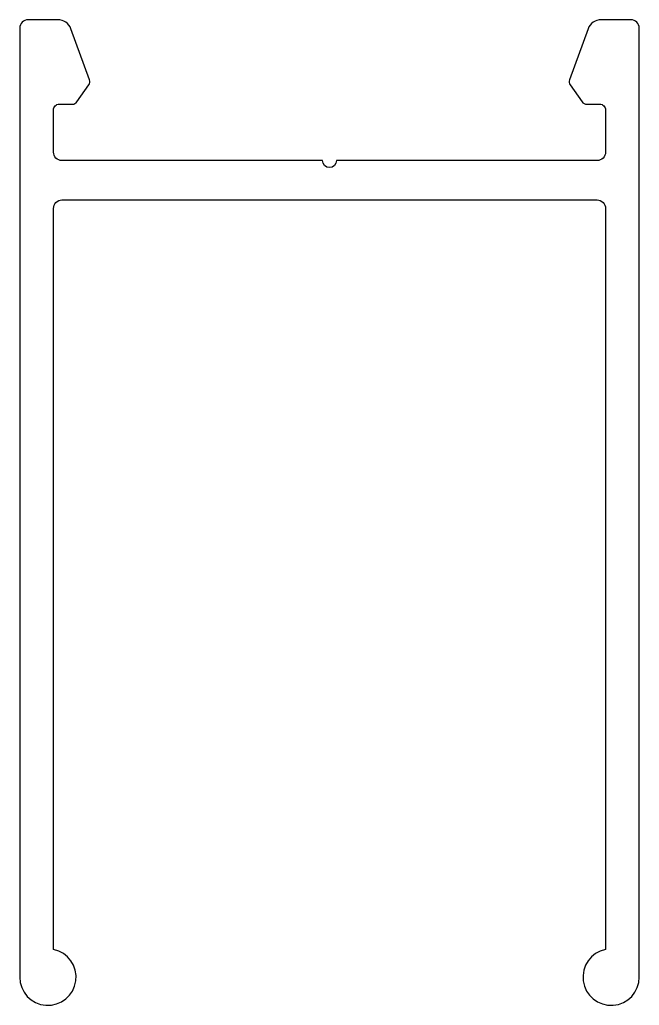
# Model space of a CAD drawing. Extents: x 370 to 392, y 196.5 to 231.5.
import ezdxf

# ---------------------------------------------------------------- set-up
doc = ezdxf.new("R2010")
doc.units = 0
doc.header["$LTSCALE"] = 15
doc.layers.get('0').update_dxf_attribs({"linetype": 'CONTINUOUS'})

msp = doc.modelspace()

# ---------------------------------------------------------------- linework, layer by layer
at = {"linetype": 'CONTINUOUS'}
msp.add_lwpolyline([(381.238, 226.518, -1), (380.738, 226.518), (371.488, 226.518, -0.414214), (371.188, 226.818), (371.188, 228.318, -0.414214), (371.388, 228.518), (371.856, 228.518, 0.244698), (372.019, 228.604), (372.439, 229.204, 0.244698), (372.464, 229.387), (371.808, 231.189, 0.315299), (371.338, 231.518), (370.288, 231.518, 0.414214), (369.988, 231.218), (369.988, 197.518, 2.107491), (371.188, 198.498), (371.188, 224.818, -0.414214), (371.488, 225.118), (390.488, 225.118, -0.414214), (390.788, 224.818), (390.788, 198.498, 2.107491), (391.988, 197.518), (391.988, 231.218, 0.414214), (391.688, 231.518), (390.638, 231.518, 0.315299), (390.168, 231.189), (389.512, 229.387, 0.244698), (389.536, 229.204), (389.956, 228.604, 0.244698), (390.12, 228.518), (390.588, 228.518, -0.414214), (390.788, 228.318), (390.788, 226.818, -0.414214), (390.488, 226.518)], format="xyb", close=True, dxfattribs=at)

doc.saveas('drawing.dxf')
